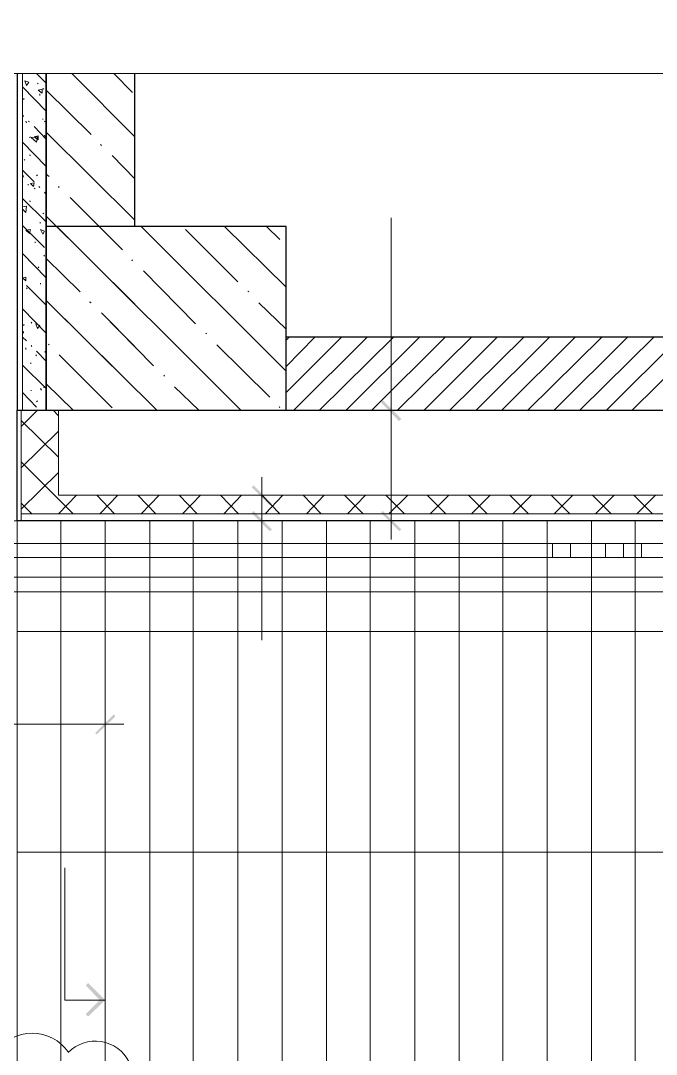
# Model space of a CAD drawing. Header units: millimetres. Extents: x -356862 to 418287, y 0 to 839748.
# Drawn here: x 36.477 to 37.836, y 30.157 to 32.368 of the extents above; entities that cross this region are included whole.
import ezdxf

# ---------------------------------------------------------------- set-up
doc = ezdxf.new("R2010")
doc.units = ezdxf.units.MM
doc.layers.add('PDF _Геометрия', color=7, linetype='Continuous', true_color=0xbababa)
doc.layers.add('PDF _Сплошная заливка', color=7, linetype='Continuous', true_color=0xf50000)

msp = doc.modelspace()

# ---------------------------------------------------------------- linework, layer by layer
at = {"layer": 'PDF _Геометрия', "color": 7, "lineweight": 5}
msp.add_lwpolyline([(29.5545908610026, 32.25448099772135), (29.62292141384548, 32.25448099772135), (34.77771165635851, 32.25448099772135), (34.80604383680555, 32.14115227593315), (34.86270819769965, 32.36780971950954), (34.8910403781467, 32.25448099772135), (40.04583062065971, 32.25448099772135), (40.1141611735026, 32.25448099772135)], dxfattribs=at)
at = {"layer": 'PDF _Геометрия', "color": 7, "lineweight": 30}
for points in [[(36.46930948893229, 32.25448099772135), (36.46930948893229, 31.53451029459635), (36.53097364637586, 31.53451029459635)], [(36.72096591525607, 31.92782762315538), (36.72096591525607, 32.25448099772135)]]:
    msp.add_lwpolyline(points, dxfattribs=at)
at = {"layer": 'PDF _Геометрия', "color": 7, "lineweight": 9}
for points in [[(36.48097568088107, 32.25448099772135), (36.48097568088107, 31.53451029459635)], [(30.2495625813802, 23.38317532009548), (30.10623508029514, 23.38317532009548), (30.86120435926649, 23.38317532009548), (30.86120435926649, 31.297853257921), (30.10623508029514, 31.297853257921), (38.92587619357639, 31.297853257921)], [(36.56263902452257, 30.11623467339409), (36.56263902452257, 31.297853257921)], [(36.65763515896267, 23.38317532009548), (36.65763515896267, 30.11623467339409), (36.65763515896267, 31.297853257921)], [(36.75263129340277, 30.11623467339409), (36.75263129340277, 31.297853257921)], [(36.84596082899305, 30.11623467339409), (36.84596082899305, 31.297853257921)], [(36.94095696343315, 23.38317532009548), (36.94095696343315, 30.11623467339409), (36.94095696343315, 31.297853257921)], [(37.03595309787326, 30.11623467339409), (37.03595309787326, 31.297853257921)], [(37.13094923231336, 30.11623467339409), (37.13094923231336, 31.297853257921)], [(37.22427876790364, 23.38317532009548), (37.22427876790364, 30.11623467339409), (37.22427876790364, 31.297853257921)], [(37.31927490234374, 30.11623467339409), (37.31927490234374, 31.297853257921)], [(37.41427103678385, 30.11623467339409), (37.41427103678385, 31.297853257921)], [(37.50760057237413, 23.38317532009548), (37.50760057237413, 30.11623467339409), (37.50760057237413, 31.297853257921)], [(37.60259670681423, 30.11623467339409), (37.60259670681423, 31.297853257921)], [(37.69759284125433, 30.11623467339409), (37.69759284125433, 31.297853257921)], [(37.79092237684461, 23.38317532009548), (37.79092237684461, 30.11623467339409), (37.79092237684461, 31.297853257921)]]:
    msp.add_lwpolyline(points, dxfattribs=at)
at = {"layer": 'PDF _Геометрия', "color": 8, "lineweight": 9, "true_color": 0x808080}
for points in [[(36.48597547743055, 32.23948160807291), (36.4893086751302, 32.22948201497395), (36.49430847167968, 32.23614841037326)], [(36.5143076578776, 32.21948242187499), (36.52264065212673, 32.22114902072482), (36.52264065212673, 32.21281602647569)], [(36.51264105902777, 32.11948649088541), (36.51097446017795, 32.10782029893663), (36.49930826822916, 32.11781989203558)], [(36.50597466362846, 32.11948649088541), (36.5143076578776, 32.12115308973524), (36.5143076578776, 32.11282009548611)], [(36.49764166937933, 32.01949055989583), (36.50597466362846, 32.02115715874565), (36.50430806477864, 32.01282416449652)], [(36.48764207628038, 31.91949462890624), (36.49764166937933, 31.92116122775607), (36.49597507052951, 31.91282823350694)], [(36.51930745442708, 31.92116122775607), (36.52764044867621, 31.91782803005642), (36.52430725097656, 31.91116163465711)], [(36.53097364637586, 31.85949707031249), (36.60430399576823, 31.78783331976996)], [(36.71429951985677, 31.85616387261284), (36.71596611870659, 31.85449727376302)], [(36.48097568088107, 31.81783209906683), (36.48764207628038, 31.81949869791666), (36.48764207628038, 31.81116570366753)], [(36.62430318196614, 31.76616753472222), (36.62763637966579, 31.76450093587239)], [(36.50930786132812, 31.71950276692708), (36.51764085557726, 31.71616956922743), (36.51264105902777, 31.70950317382812)], [(36.53597344292534, 31.67617119683159), (36.53764004177517, 31.67450459798177)], [(36.55930582682291, 31.65283881293402), (36.67263454861111, 31.53951009114583)], [(36.53097364637586, 31.59117465549045), (36.58930460611979, 31.53451029459635)]]:
    msp.add_lwpolyline(points, close=True, dxfattribs=at)
for points in [[(36.53097364637586, 32.23448181152343), (36.51097446017795, 32.25448099772135)], [(36.51264105902777, 32.23281521267361), (36.5143076578776, 32.23448181152343)], [(36.72096591525607, 32.11948649088541), (36.58597140842014, 32.25448099772135)], [(36.71596611870659, 32.21448262532552), (36.67596774631076, 32.25448099772135)], [(36.53097364637586, 32.17448425292968), (36.48097568088107, 32.2261488172743)], [(36.48097568088107, 32.21114942762586), (36.48097568088107, 32.21114942762586)], [(36.51764085557726, 32.20781622992621), (36.51764085557726, 32.21114942762586)], [(36.52597384982639, 32.22114902072482), (36.52430725097656, 32.22281561957465)], [(36.62763637966579, 32.12448628743489), (36.53097364637586, 32.21948242187499)], [(36.4826422797309, 32.19948323567708), (36.48430887858073, 32.2011498345269)], [(36.4826422797309, 32.1628180609809), (36.48097568088107, 32.16615125868055)], [(36.4893086751302, 32.14948527018229), (36.48764207628038, 32.15281846788194)], [(36.49597507052951, 32.15115186903211), (36.49264187282986, 32.15281846788194)], [(36.52430725097656, 32.15615166558159), (36.52430725097656, 32.15781826443142)], [(36.52764044867621, 32.15115186903211), (36.52930704752604, 32.15281846788194)], [(36.53097364637586, 32.11448669433593), (36.50597466362846, 32.14115227593315)], [(36.52930704752604, 32.11948649088541), (36.52764044867621, 32.12281968858507)], [(36.72096591525607, 31.94116041395399), (36.53097364637586, 32.12948608398437)], [(36.53097364637586, 32.12115308973524), (36.53097364637586, 32.12281968858507)], [(36.53097364637586, 32.05615573459201), (36.48097568088107, 32.10782029893663)], [(36.49597507052951, 32.11781989203558), (36.49764166937933, 32.11948649088541)], [(36.53097364637586, 32.12115308973524), (36.53097364637586, 32.12115308973524)], [(36.64930216471354, 32.10115390353732), (36.64763556586371, 32.10282050238715)], [(36.49764166937933, 32.07948811848958), (36.49597507052951, 32.0811547173394)], [(36.72096591525607, 32.02949015299479), (36.67263454861111, 32.07948811848958)], [(36.48597547743055, 32.06948852539062), (36.48430887858073, 32.07115512424045)], [(36.50597466362846, 32.02282375759548), (36.48097568088107, 32.04782274034288)], [(36.48097568088107, 32.03115675184461), (36.4826422797309, 32.03615654839409), (36.48097568088107, 32.03615654839409)], [(36.51097446017795, 32.03615654839409), (36.51264105902777, 32.03782314724392)], [(36.53764004177517, 32.03448994954427), (36.53097364637586, 32.03948974609374)], [(36.49264187282986, 32.01615736219618), (36.49264187282986, 32.01782396104601)], [(36.51764085557726, 32.0111575656467), (36.51597425672743, 32.01282416449652)], [(36.55930582682291, 32.0111575656467), (36.55763922797308, 32.01282416449652)], [(36.50764126247829, 32.00782436794704), (36.50597466362846, 32.00949096679687)], [(36.53097364637586, 31.99615817599826), (36.52764044867621, 32.00115797254774)], [(36.58263821072048, 31.98949178059895), (36.69430033365885, 31.87782965766058), (36.64430236816406, 31.92782762315538)], [(36.53097364637586, 31.93782721625433), (36.48097568088107, 31.98782518174913)], [(36.48097568088107, 31.96949259440104), (36.4893086751302, 31.97115919325086), (36.48764207628038, 31.95782640245225), (36.48097568088107, 31.96449279785156)], [(36.49764166937933, 31.98115878634982), (36.49597507052951, 31.98282538519965)], [(36.52430725097656, 31.9544932047526), (36.52597384982639, 31.95615980360243)], [(36.72096591525607, 31.76116773817274), (36.53097364637586, 31.94949340820312)], [(36.52764044867621, 31.88282945421006), (36.48097568088107, 31.9294942220052)], [(36.51930745442708, 31.93449401855468), (36.51764085557726, 31.93616061740451)], [(36.94762335883246, 31.53451029459635), (36.55430603027343, 31.92782762315538)], [(37.04428609212239, 31.61784023708767), (36.73429870605468, 31.92782762315538)], [(37.04428609212239, 31.79783291286892), (36.91262478298611, 31.92782762315538)], [(37.03095330132378, 31.89949544270833), (37.00262112087673, 31.92782762315538)], [(36.94095696343315, 31.8094991048177), (36.82929484049479, 31.92116122775607)], [(36.50764126247829, 31.89282904730902), (36.50764126247829, 31.89449564615885)], [(36.53097364637586, 31.81783209906683), (36.48097568088107, 31.86949666341145)], [(36.48097568088107, 31.8661634657118), (36.48097568088107, 31.8661634657118)], [(36.52764044867621, 31.86449686686198), (36.52597384982639, 31.8661634657118)], [(36.51597425672743, 31.83949788411458), (36.5143076578776, 31.84116448296441)], [(36.85096062554253, 31.71950276692708), (36.73929850260416, 31.83283148871527)], [(36.53097364637586, 31.75950113932291), (36.4893086751302, 31.80116611056857)], [(36.49097527398003, 31.79449971516927), (36.4893086751302, 31.79616631401909)], [(36.51930745442708, 31.80449930826823), (36.51930745442708, 31.80616590711805)], [(36.76763068305121, 31.53451029459635), (36.53097364637586, 31.76950073242187), (36.72096591525607, 31.58117506239149)], [(36.96428934733073, 31.78783331976996), (36.9626227484809, 31.78949991861979)], [(36.53097364637586, 31.69950358072916), (36.48097568088107, 31.75116814507378)], [(37.04428609212239, 31.70783657497829), (36.98595513237846, 31.76450093587239)], [(36.7609642876519, 31.62950642903645), (36.64930216471354, 31.74283515082465), (36.72096591525607, 31.67117140028211)], [(36.4826422797309, 31.71616956922743), (36.48430887858073, 31.71783616807725)], [(36.4826422797309, 31.69950358072916), (36.4826422797309, 31.70283677842881)], [(36.50097486707899, 31.72116936577691), (36.49930826822916, 31.72283596462673)], [(36.53097364637586, 31.71616956922743), (36.53097364637586, 31.71783616807725)], [(36.4893086751302, 31.6828375922309), (36.48097568088107, 31.69117058648003)], [(36.8742930094401, 31.69783698187933), (36.87262641059027, 31.69950358072916)], [(37.16261461046007, 31.69117058648003), (37.04428609212239, 31.57284206814236)], [(37.10595024956596, 31.69117058648003), (37.04428609212239, 31.62783983018663)], [(37.0509524875217, 31.69117058648003), (37.04428609212239, 31.68450419108073)], [(37.21761237250433, 31.69117058648003), (37.06095208062065, 31.53451029459635)], [(37.27427673339843, 31.69117058648003), (37.11594984266493, 31.53451029459635)], [(37.3292744954427, 31.69117058648003), (37.17261420355902, 31.53451029459635)], [(37.38427225748698, 31.69117058648003), (37.22761196560329, 31.53451029459635)], [(37.44093661838107, 31.69117058648003), (37.28260972764757, 31.53451029459635)], [(37.49593438042534, 31.69117058648003), (37.33927408854166, 31.53451029459635)], [(37.55259874131944, 31.69117058648003), (37.39427185058593, 31.53451029459635)], [(37.60759650336371, 31.69117058648003), (37.45093621148003, 31.53451029459635)], [(37.66259426540798, 31.69117058648003), (37.5059339735243, 31.53451029459635)], [(37.71925862630208, 31.69117058648003), (37.56093173556857, 31.53451029459635)], [(37.77425638834635, 31.69117058648003), (37.61759609646267, 31.53451029459635)], [(37.83092074924045, 31.69117058648003), (37.67259385850694, 31.53451029459635)], [(37.88591851128471, 31.69117058648003), (37.72925821940104, 31.53451029459635)], [(37.94258287217882, 31.69117058648003), (37.78425598144531, 31.53451029459635)], [(36.48764207628038, 31.66450500488281), (36.48764207628038, 31.66783820258246)], [(36.50097486707899, 31.67117140028211), (36.49930826822916, 31.67283799913194)], [(36.53097364637586, 31.63950602213541), (36.51097446017795, 31.66117180718316)], [(36.52930704752604, 31.6578386094835), (36.52930704752604, 31.66117180718316)], [(37.00928751627604, 31.5628424750434), (36.89595879448784, 31.67450459798177)], [(36.49764166937933, 31.63450622558593), (36.49930826822916, 31.63617282443576)], [(36.51097446017795, 31.6511722140842), (36.50930786132812, 31.65283881293402)], [(36.53097364637586, 31.58117506239149), (36.48097568088107, 31.63117302788628)], [(36.78429667154948, 31.60784064398871), (36.78263007269965, 31.60950724283854)], [(36.51097446017795, 31.54117668999566), (36.48097568088107, 31.57284206814236)], [(36.49930826822916, 31.57617526584201), (36.49930826822916, 31.57784186469183)], [(36.5209740532769, 31.57784186469183), (36.51930745442708, 31.58117506239149)], [(36.52597384982639, 31.58284166124131), (36.52764044867621, 31.58617485894097)], [(36.85762702094183, 31.53451029459635), (36.80596245659721, 31.58450826009114)], [(36.51097446017795, 31.55284288194444), (36.51264105902777, 31.55450948079427)], [(37.03095330132378, 31.53951009114583), (37.02928670247395, 31.54284328884548)]]:
    msp.add_lwpolyline(points, dxfattribs=at)
at = {"layer": 'PDF _Геометрия', "color": 7, "lineweight": 30}
msp.add_lwpolyline([(36.53097364637586, 32.25448099772135), (36.53097364637586, 31.53451029459635)], close=True, dxfattribs=at)
at = {"layer": 'PDF _Геометрия', "color": 7, "lineweight": 18}
for points in [[(37.26927693684895, 31.94616021050347), (37.26927693684895, 31.53451029459635)], [(37.26927693684895, 31.57284206814236), (37.26927693684895, 31.25785488552517)], [(37.0826178656684, 31.53451029459635), (37.30760871039496, 31.53451029459635)], [(36.99262152777777, 31.39118279351128), (36.99262152777777, 31.25785488552517)], [(36.71429951985677, 31.35285101996527), (37.03261990017361, 31.35285101996527)], [(36.71429951985677, 31.297853257921), (37.03261990017361, 31.297853257921)], [(36.99262152777777, 31.04286363389756), (36.99262152777777, 31.297853257921)], [(37.0826178656684, 31.297853257921), (37.30760871039496, 31.297853257921)], [(36.65763515896267, 30.2112308078342), (36.65763515896267, 30.90120273166232)], [(36.69763353135851, 30.86287095811631), (33.83108350965711, 30.86287095811631)]]:
    msp.add_lwpolyline(points, dxfattribs=at)
at = {"layer": 'PDF _Геометрия', "color": 8, "lineweight": 30, "true_color": 0x767676}
for points in [[(36.53097364637586, 31.53451029459635), (37.04428609212239, 31.53451029459635), (37.04428609212239, 31.92782762315538), (36.53097364637586, 31.92782762315538)], [(39.87917073567708, 31.69117058648003), (37.04428609212239, 31.69117058648003)], [(37.04428609212239, 31.53451029459635), (39.87917073567708, 31.53451029459635)]]:
    msp.add_lwpolyline(points, dxfattribs=at)
at = {"layer": 'PDF _Геометрия', "color": 7, "lineweight": 13}
for points in [[(36.53097364637586, 31.92782762315538), (36.53097364637586, 31.53451029459635)], [(37.04428609212239, 31.69117058648003), (37.04428609212239, 31.53451029459635)]]:
    msp.add_lwpolyline(points, dxfattribs=at)
at = {"layer": 'PDF _Геометрия', "color": 93, "lineweight": 30, "true_color": 0x5cb85c}
msp.add_lwpolyline([(39.77584160698784, 31.297853257921), (36.46930948893229, 31.297853257921), (36.46930948893229, 31.53451029459635)], dxfattribs=at)
at = {"layer": 'PDF _Геометрия', "color": 5, "lineweight": 9}
msp.add_lwpolyline([(36.46930948893229, 31.297853257921), (36.46930948893229, 31.53451029459635), (36.47764248318142, 31.53451029459635), (36.47764248318142, 31.297853257921)], close=True, dxfattribs=at)
at = {"layer": 'PDF _Геометрия', "color": 93, "lineweight": 5, "true_color": 0x5cb85c}
for points in [[(36.51264105902777, 31.53451029459635), (36.47764248318142, 31.49951171875)], [(36.55763922797308, 31.52284410264756), (36.5459730360243, 31.53451029459635)], [(36.55763922797308, 31.43451436360677), (36.47764248318142, 31.51284450954861)], [(36.55763922797308, 31.48951212565104), (36.47764248318142, 31.4111819797092)], [(36.58930460611979, 31.31285264756944), (36.47764248318142, 31.42451477050781)], [(36.55763922797308, 31.40118238661024), (36.47764248318142, 31.3228522406684)], [(36.59597100151909, 31.35285101996527), (36.55763922797308, 31.31285264756944)], [(36.67763434516058, 31.31285264756944), (36.63930257161458, 31.35285101996527)], [(36.68430074055989, 31.35285101996527), (36.64596896701389, 31.31285264756944)], [(36.76596408420139, 31.31285264756944), (36.72763231065538, 31.35285101996527)], [(36.77263047960069, 31.35285101996527), (36.73429870605468, 31.31285264756944)], [(36.85429382324218, 31.31285264756944), (36.81596204969618, 31.35285101996527)], [(36.86096021864149, 31.35285101996527), (36.82262844509548, 31.31285264756944)], [(36.94262356228298, 31.31285264756944), (36.90429178873698, 31.35285101996527)], [(36.94928995768229, 31.35285101996527), (36.91095818413628, 31.31285264756944)], [(37.03095330132378, 31.31285264756944), (36.99262152777777, 31.35285101996527)], [(37.03761969672308, 31.35285101996527), (36.99928792317708, 31.31285264756944)], [(37.11928304036458, 31.31285264756944), (37.08095126681857, 31.35285101996527)], [(37.12594943576389, 31.35285101996527), (37.08761766221788, 31.31285264756944)], [(37.2092793782552, 31.31285264756944), (37.16928100585937, 31.35285101996527)], [(37.21427917480468, 31.35285101996527), (37.17594740125868, 31.31285264756944)], [(37.29760911729601, 31.31285264756944), (37.25761074490017, 31.35285101996527)], [(37.30427551269531, 31.35285101996527), (37.26427714029948, 31.31285264756944)], [(37.3859388563368, 31.31285264756944), (37.34594048394096, 31.35285101996527)], [(37.39260525173611, 31.35285101996527), (37.35260687934027, 31.31285264756944)], [(37.4742685953776, 31.31285264756944), (37.43427022298177, 31.35285101996527)], [(37.4809349907769, 31.35285101996527), (37.44093661838107, 31.31285264756944)], [(37.5625983344184, 31.31285264756944), (37.52259996202257, 31.35285101996527)], [(37.5692647298177, 31.35285101996527), (37.52926635742187, 31.31285264756944)], [(37.6509280734592, 31.31285264756944), (37.61092970106336, 31.35285101996527)], [(37.65759446885851, 31.35285101996527), (37.61759609646267, 31.31285264756944)], [(37.73925781249999, 31.31285264756944), (37.69925944010416, 31.35285101996527)], [(37.7459242078993, 31.35285101996527), (37.70592583550346, 31.31285264756944)], [(37.82758755154079, 31.31285264756944), (37.78758917914496, 31.35285101996527)], [(37.8342539469401, 31.35285101996527), (37.79425557454427, 31.31285264756944)], [(36.50097486707899, 31.31285264756944), (36.47764248318142, 31.33618503146701)]]:
    msp.add_lwpolyline(points, dxfattribs=at)
msp.add_lwpolyline([(36.47764248318142, 31.53451029459635), (36.47764248318142, 31.31285264756944), (39.77584160698784, 31.31285264756944), (39.77584160698784, 31.35285101996527), (36.55763922797308, 31.35285101996527), (36.55763922797308, 31.53451029459635)], close=True, dxfattribs=at)
at = {"layer": 'PDF _Геометрия', "color": 163, "lineweight": 20, "true_color": 0x6e8add}
msp.add_lwpolyline([(36.46930948893229, 30.11623467339409), (36.46930948893229, 31.297853257921), (39.77584160698784, 31.297853257921), (39.77584160698784, 30.11623467339409)], close=True, dxfattribs=at)
at = {"layer": 'PDF _Геометрия', "lineweight": 5}
for points in [[(38.07591078016493, 31.21952311197916), (38.07591078016493, 31.24952189127604), (35.52434794108073, 31.24952189127604), (35.52434794108073, 31.21952311197916)], [(38.07591078016493, 31.1461927625868), (38.07591078016493, 31.1778581407335), (35.52434794108073, 31.1778581407335), (35.52434794108073, 31.1461927625868)]]:
    msp.add_lwpolyline(points, close=True, dxfattribs=at)
for points in [[(37.6009301079644, 31.24952189127604), (37.61426289876302, 31.24952189127604)], [(37.65259467230902, 31.21952311197916), (37.61592949761284, 31.21952311197916), (37.61426289876302, 31.21952311197916), (37.61426289876302, 31.24952189127604), (37.61592949761284, 31.24952189127604), (37.65259467230902, 31.24952189127604)], [(37.72759162055121, 31.21952311197916), (37.65426127115885, 31.21952311197916), (37.65259467230902, 31.21952311197916), (37.65259467230902, 31.24952189127604), (37.65426127115885, 31.24952189127604), (37.72759162055121, 31.24952189127604)], [(37.76592339409721, 31.21952311197916), (37.72925821940104, 31.21952311197916), (37.72759162055121, 31.21952311197916), (37.72759162055121, 31.24952189127604), (37.72925821940104, 31.24952189127604), (37.76592339409721, 31.24952189127604)], [(37.8409203423394, 31.21952311197916), (37.80425516764323, 31.21952311197916), (37.76758999294704, 31.21952311197916), (37.76592339409721, 31.21952311197916), (37.76592339409721, 31.24952189127604), (37.76758999294704, 31.24952189127604), (37.80425516764323, 31.24952189127604), (37.8409203423394, 31.24952189127604)], [(37.80425516764323, 31.21952311197916), (37.80425516764323, 31.24952189127604)], [(37.80425516764323, 31.24952189127604), (37.80425516764323, 31.24952189127604)], [(37.6009301079644, 31.21952311197916), (37.61426289876302, 31.21952311197916)], [(37.80425516764323, 31.21952311197916), (37.80425516764323, 31.21952311197916)]]:
    msp.add_lwpolyline(points, dxfattribs=at)
at = {"layer": 'PDF _Геометрия', "lineweight": 18}
for points in [[(39.77584160698784, 31.06119622124566), (36.46930948893229, 31.06119622124566)], [(39.77584160698784, 30.58954874674479), (36.46930948893229, 30.58954874674479)]]:
    msp.add_lwpolyline(points, dxfattribs=at)
at = {"layer": 'PDF _Геометрия', "color": 112, "lineweight": 5, "true_color": 0x00b85c}
for points in [[(36.65763515896267, 30.27289496527778), (36.5709720187717, 30.27289496527778), (36.5709720187717, 30.55621676974826)], [(36.65763515896267, 30.19956461588541), (36.65763515896267, 30.31622653537326)]]:
    msp.add_lwpolyline(points, dxfattribs=at)
at = {"layer": 'PDF _Геометрия', "color": 1, "lineweight": 20}
msp.add_lwpolyline([(36.70873529279412, 29.98592472336832, 0.52054005513092), (36.7087352927962, 30.14018746451717, 0.5205703526538858), (36.57815885932244, 30.16078300795927)], format="xyb", dxfattribs=at)
msp.add_arc((36.50138855395098, 30.10805597934963), 0.09416281812195101, 35.00243391270032, 144.9975660860964, dxfattribs=at)
at = {"layer": 'PDF _Сплошная заливка', "color": 7, "transparency": 33554559}
for points in [[(37.2909427218967, 31.51617770724826), (37.24761115180121, 31.55117628309461), (37.25094434950086, 31.55617607964409)], [(37.28594292534721, 31.51117791069878), (37.2909427218967, 31.51617770724826), (37.24761115180121, 31.55117628309461)], [(37.01428731282552, 31.33451843261718), (36.97095574273003, 31.36951700846354), (36.97428894042968, 31.37451680501302)], [(37.00928751627604, 31.33118523491753), (37.01428731282552, 31.33451843261718), (36.97095574273003, 31.36951700846354)], [(36.97428894042968, 31.31951904296875), (36.97095574273003, 31.31451924641927), (37.01428731282552, 31.27952067057291)], [(36.97095574273003, 31.31451924641927), (37.01428731282552, 31.27952067057291), (37.00928751627604, 31.27618747287326)], [(37.25094434950086, 31.31951904296875), (37.24761115180121, 31.31451924641927), (37.2909427218967, 31.27952067057291)], [(37.24761115180121, 31.31451924641927), (37.2909427218967, 31.27952067057291), (37.28594292534721, 31.27618747287326)], [(36.63596937391493, 30.84453837076823), (36.63930257161458, 30.84120517306857), (36.67596774631076, 30.88453674316406)], [(36.63930257161458, 30.84120517306857), (36.67596774631076, 30.88453674316406), (36.67930094401041, 30.87953694661458)]]:
    msp.add_solid(points, dxfattribs=at)
at = {"layer": 'PDF _Сплошная заливка', "color": 112, "true_color": 0x00b85c, "transparency": 33554559}
for points in [[(36.62096998426649, 30.30956013997395), (36.61597018771701, 30.30456034342447), (36.65763515896267, 30.27289496527778)], [(36.61597018771701, 30.30456034342447), (36.65763515896267, 30.27289496527778), (36.64596896701389, 30.27289496527778)], [(36.64596896701389, 30.27289496527778), (36.62096998426649, 30.23789638943142), (36.61597018771701, 30.2428961859809)], [(36.65763515896267, 30.27289496527778), (36.64596896701389, 30.27289496527778), (36.62096998426649, 30.23789638943142)]]:
    msp.add_solid(points, dxfattribs=at)

doc.saveas('drawing.dxf')
